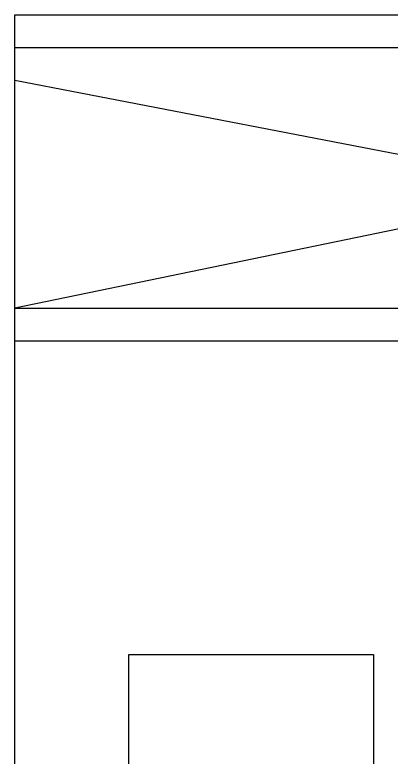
# Model space of a CAD drawing. Header units: millimetres. Extents: x -38475 to 94728, y -31127 to 90245.
# Drawn here: x 45275 to 47583, y 64141 to 68695 of the extents above; entities that cross this region are included whole.
import ezdxf

# ---------------------------------------------------------------- set-up
doc = ezdxf.new("R2010")
doc.units = ezdxf.units.MM
doc.layers.add('e-plan', color=9, linetype='Continuous')

# ---------------------------------------------------------------- blocks, each defined once
blk = doc.blocks.new('Xref-지하2층')
at = {"layer": 'e-plan', "linetype": 'Continuous'}
for p, q in [((48800, 80600), (56050, 80600)), ((48800, 74900), (48800, 80600)), ((48800, 78800), (56050, 78800)), ((48800, 78600), (56050, 78600))]:
    blk.add_line(p, q, dxfattribs=at)
at = {"layer": 'e-plan'}
for p, q in [((48800, 80400), (55850, 80400)), ((56050, 80300), (48800, 78800)), ((48800, 80200), (56050, 78800))]:
    blk.add_line(p, q, dxfattribs=at)
blk.add_lwpolyline([(49500, 73475), (49500, 76675), (51000, 76675), (51000, 73475)], close=True, dxfattribs=at)
blk = doc.blocks.new('A$C61602750')
at = {"layer": 'e-plan'}
blk.add_blockref('Xref-지하2층', (-3525, -11905), dxfattribs=at)

msp = doc.modelspace()

# ---------------------------------------------------------------- block references
at = {"layer": 'e-plan'}
msp.add_blockref('A$C61602750', (0, 0), dxfattribs=at)

doc.saveas('drawing.dxf')
